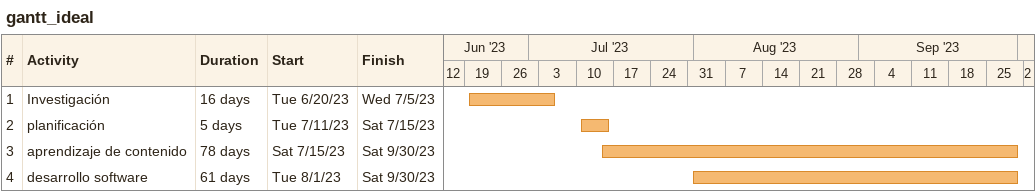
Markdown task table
gantt_ideal

| ID | Task | Duration | Start | Finish |
|---|---|---|---|---|
| 1 | Investigación | 16d | 2023-06-20 | 2023-07-05 |
| 2 | planificación | 5d | 2023-07-11 | 2023-07-15 |
| 3 | aprendizaje de contenido | 78d | 2023-07-15 | 2023-09-30 |
| 4 | desarrollo software | 61d | 2023-08-01 | 2023-09-30 |
